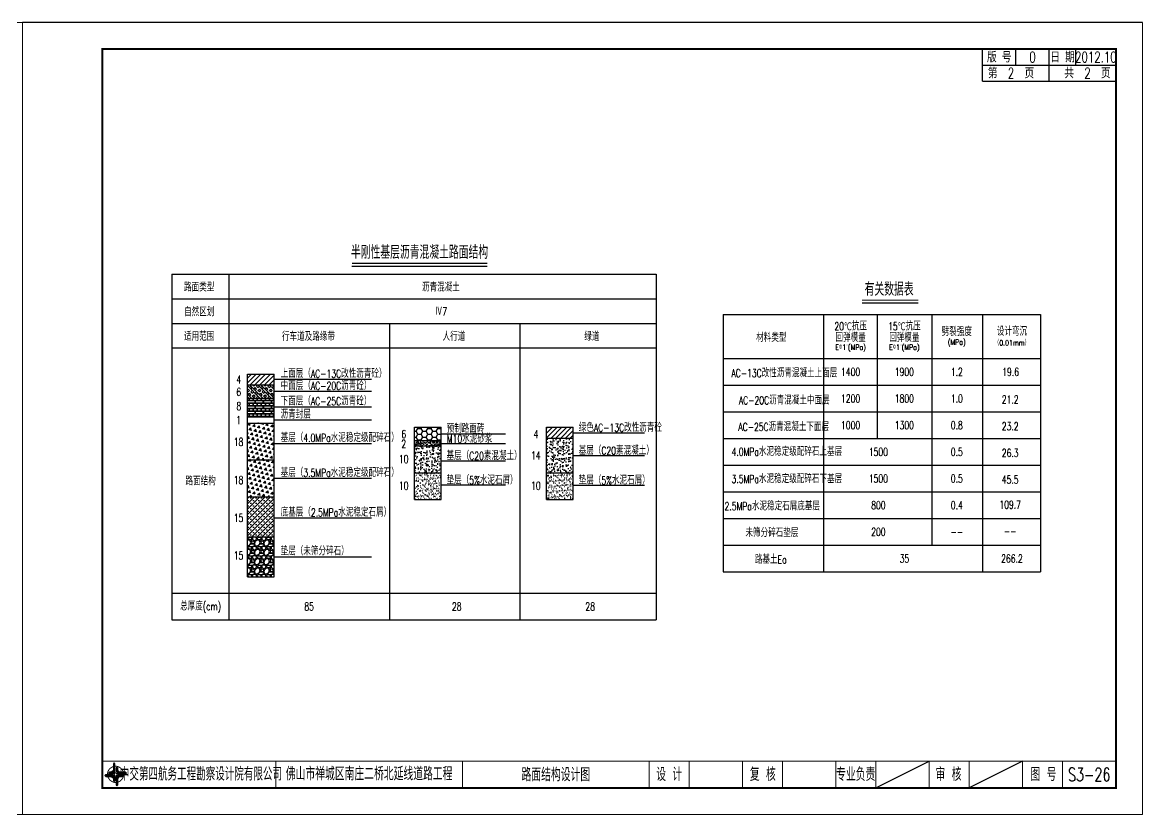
# Model space of a CAD drawing. Extents: x -728 to 112, y -1287 to -990.
# Drawn here: x -308.2 to 111.8, y -1286.8 to -989.8 of the extents above; entities that cross this region are included whole.
import ezdxf
from ezdxf.enums import TextEntityAlignment as Align

# ---------------------------------------------------------------- set-up
doc = ezdxf.new("R2010")
doc.units = 0
doc.header["$LTSCALE"] = 5
doc.layers.get('0').update_dxf_attribs({"linetype": 'CONTINUOUS'})
for name, color, linetype in [('YOLLOW', 7, 'CONTINUOUS'), ('图框', 7, 'CONTINUOUS'), ('尺寸标注', 2, 'CONTINUOUS'), ('文字', 7, 'CONTINUOUS'), ('文字表格', 7, 'CONTINUOUS'), ('结构', 2, 'CONTINUOUS'), ('路面结构', 2, 'CONTINUOUS')]:
    doc.layers.add(name, color=color, linetype=linetype)
doc.layers.add('标注', color=4, linetype='CONTINUOUS', lineweight=15)
doc.styles.get("Standard").update_dxf_attribs({"font": 'simplex1.shx', "width": 0.7, "bigfont": 'hztxt.shx'})

# ---------------------------------------------------------------- blocks, each defined once
blk = doc.blocks.new('series')
at = {"width": 0.75}
for tag, height, p in [('页码', 4, (-35, -19)), ('图名', 5, (-220, -282)), ('图号', 5, (-20, -282))]:
    blk.add_attdef(tag, text='', height=height, dxfattribs=at).set_placement(p, align=Align.MIDDLE_CENTER)
blk = doc.blocks.new('tb')
at = {"lineweight": -3}
h = blk.add_hatch(color=256, dxfattribs=at)
h.paths.add_polyline_path([(-1.23, -0.13), (-3.78, -0.14), (-4.14, -0.41), (-1.4, -0.44), (-0.56, -1.24), (-0.54, -2.62), (-0.27, -2.2), (-0.26, -1.06)])
h.paths.add_polyline_path([(0.13, -1.08), (0.14, -3.86), (0.41, -4.26), (0.44, -1.24), (1.25, -0.43), (2.66, -0.43), (2.26, -0.16), (1.07, -0.15)])
h.paths.add_polyline_path([(1.08, 0.3), (3.62, 0.3), (4.02, 0.56), (1.25, 0.57), (0.43, 1.39), (0.43, 2.8), (0.16, 2.41), (0.15, 1.24)])
h.paths.add_polyline_path([(-0.28, 1.21), (-0.28, 3.99), (-0.56, 4.39), (-0.57, 1.41), (-1.38, 0.6), (-2.74, 0.56), (-2.33, 0.3), (-1.2, 0.29)])
for p, q in [((-0.56, 4.39), (-0.57, 1.41)), ((-1.38, 0.6), (-2.74, 0.56)), ((-0.57, 1.41), (-1.38, 0.6)), ((0.43, 2.8), (0.43, 1.39)), ((0.43, 1.39), (1.25, 0.57)), ((1.25, 0.57), (4.02, 0.56)), ((-4.14, -0.41), (-1.4, -0.44)), ((-1.4, -0.44), (-0.56, -1.24)), ((-0.56, -1.24), (-0.54, -2.62)), ((0.41, -4.26), (0.44, -1.24)), ((0.44, -1.24), (1.25, -0.43)), ((1.25, -0.43), (2.66, -0.43))]:
    blk.add_line(p, q, dxfattribs=at)
at = {"lineweight": -3, "flags": 128}
for points in [[(-0.9, 3.99), (-0.9, 1.58), (-1.53, 0.91), (-2.34, 0.91), (-2.74, 0.56), (-2.33, 0.3), (-1.2, 0.29), (-0.28, 1.21), (-0.28, 3.99), (-0.56, 4.39)], [(-0.04, 0.77), (0.68, 0.04), (-0.04, -0.69), (-0.77, 0.05)], [(3.62, 0.92), (1.43, 0.92), (0.77, 1.54), (0.77, 2.38), (0.43, 2.8), (0.16, 2.41), (0.15, 1.24), (1.08, 0.3), (3.62, 0.3), (4.02, 0.56)], [(-3.73, -0.76), (-1.54, -0.76), (-0.89, -1.39), (-0.89, -2.21), (-0.54, -2.62), (-0.27, -2.2), (-0.26, -1.06), (-1.23, -0.13), (-3.78, -0.14), (-4.14, -0.41)], [(0.75, -3.85), (0.75, -1.43), (1.4, -0.78), (2.26, -0.78), (2.66, -0.43), (2.26, -0.16), (1.07, -0.15), (0.13, -1.08), (0.14, -3.86), (0.41, -4.26)]]:
    blk.add_lwpolyline(points, close=True, dxfattribs=at)
at = {"lineweight": -3, "const_width": 0.35, "flags": 128}
for points in [[(-0.9, 3.02, 0.324167), (-3.16, -0.14)], [(2.88, 0.92, 0.324403), (-0.24, 3.15)], [(0.75, -2.86, 0.325418), (3.02, 0.26)], [(-2.98, -0.76, 0.322976), (0.14, -2.98)]]:
    blk.add_lwpolyline(points, format="xyb", dxfattribs=at)
blk = doc.blocks.new('123')
blk.add_lwpolyline([(-308.2, -1286.83), (-308.2, -989.83), (-728.2, -989.83), (-728.2, -1286.83)], close=True)

msp = doc.modelspace()

# ---------------------------------------------------------------- hatches: boundary and pattern name
at = {"layer": '尺寸标注'}
h = msp.add_hatch(dxfattribs=at)
h.set_pattern_fill('AR-BRELM', color=256, scale=0.015, style=0)
h.set_pattern_definition([(0, (-1400.3617, -1790.8686), (0, 2.03226), [2.905125, -0.142875]), (0, (-1400.3617, -1790.0113), (0, 2.03226), [2.905125, -0.142875]), (0, (-1399.5997, -1789.8524), (0, 2.03226), [1.381125, -0.142875]), (0, (-1399.5997, -1788.9952), (0, 2.03226), [1.381125, -0.142875]), (90, (-1400.3617, -1790.8686), (-3.048, 2e-16), [0.85725, -1.175004]), (90, (-1400.5046, -1790.8686), (-3.048, 2e-16), [0.85725, -1.175004]), (90, (-1399.5997, -1789.8524), (-1.524, 9e-17), [0.85725, -1.175004]), (90, (-1399.7426, -1789.8524), (-1.524, 9e-17), [0.85725, -1.175004])])
h.paths.add_polyline_path([(-223.8165, -1130.68329), (-223.81693, -1137.68204), (-213.81727, -1137.68204), (-213.81688, -1130.68329)])
h = msp.add_hatch(dxfattribs=at)
h.set_pattern_fill('ANSI31', color=3, scale=0.4, style=0)
h.set_pattern_definition([(45, (390.1306, 42.2821), (-0.8980256, 0.8980256), [])])
h.paths.add_polyline_path([(-111.67158, -1141.63471), (-111.67158, -1145.69777), (-101.67158, -1145.69777), (-101.67158, -1141.63471)])
h = msp.add_hatch(dxfattribs=at)
h.set_pattern_fill('AR-CONC', color=256, scale=0.016, style=0)
h.set_pattern_definition([(50, (390.1306, 42.2821), (2.9149547, -0.2550254), [0.3048, -3.3528]), (355, (390.1306, 42.282), (-0.563885, 3.056906), [0.24384, -2.68224]), (100.451, (390.3735, 42.261), (2.35108, 2.801867), [0.25904, -2.84944]), (46.1842, (390.1306, 43.095), (4.337265, -0.672677), [0.4572, -5.0292]), (96.6356, (390.492, 43.039), (3.798468, 3.958809), [0.38856, -4.27416]), (351.184, (390.1306, 43.095), (3.798474, 3.958802), [0.36576, -4.02336]), (21, (390.537, 42.8917), (2.425838, -1.6362483), [0.3048, -3.3528]), (326, (390.537, 42.8917), (0.9888325, 2.9470075), [0.24384, -2.68224]), (71.4514, (390.7392, 42.7554), (3.414664, 1.310766), [0.25904, -2.84944]), (37.5, (390.1306, 42.2821), (0.04941765, 1.3528806), [0, -2.649728, 0, -2.72288, 0, -2.6924]), (7.5, (390.1306, 42.2821), (1.0691146, 1.6028892), [0, -1.552448, 0, -2.588768, 0, -1.02616]), (327.5, (389.2243, 42.2821), (2.1694495, -0.0916599), [0, -1.016, 0, -3.16992, 0, -4.20624]), (317.5, (388.818, 42.2821), (2.370067, 0.4068239), [0, -1.3208, 0, -2.105152, 0, -2.98704])])
h.paths.add_polyline_path([(-111.67158, -1145.69777), (-111.67158, -1158.63471), (-101.67158, -1158.63471), (-101.67158, -1145.69777)])
h = msp.add_hatch(dxfattribs=at)
h.set_pattern_fill('AR-CONC', color=256, scale=0.016, style=0)
h.set_pattern_definition([(50, (397.0232, 42.2821), (2.9149547, -0.2550254), [0.3048, -3.3528]), (355, (397.0232, 42.282), (-0.563885, 3.056906), [0.24384, -2.68224]), (100.451, (397.266, 42.261), (2.35108, 2.801867), [0.25904, -2.84944]), (46.1842, (397.0232, 43.095), (4.337265, -0.672677), [0.4572, -5.0292]), (96.6356, (397.3846, 43.039), (3.798468, 3.958809), [0.38856, -4.27416]), (351.184, (397.023, 43.095), (3.798474, 3.958802), [0.36576, -4.02336]), (21, (397.4296, 42.8917), (2.425838, -1.6362483), [0.3048, -3.3528]), (326, (397.4296, 42.8917), (0.9888325, 2.9470075), [0.24384, -2.68224]), (71.4514, (397.6317, 42.7554), (3.414664, 1.310766), [0.25904, -2.84944]), (37.5, (397.0232, 42.2821), (0.04941765, 1.3528806), [0, -2.649728, 0, -2.72288, 0, -2.6924]), (7.5, (397.0232, 42.2821), (1.0691146, 1.6028892), [0, -1.552448, 0, -2.588768, 0, -1.02616]), (327.5, (396.1169, 42.2821), (2.1694495, -0.0916599), [0, -1.016, 0, -3.16992, 0, -4.20624]), (317.5, (395.7105, 42.2821), (2.370067, 0.4068239), [0, -1.3208, 0, -2.105152, 0, -2.98704])])
h.paths.add_polyline_path([(-161.22179, -1148.63471), (-161.22179, -1158.63471), (-151.22179, -1158.63471), (-151.22179, -1148.63471)])
h = msp.add_hatch(dxfattribs=at)
h.set_pattern_fill('AR-SAND', color=256, scale=0.03, style=0)
h.set_pattern_definition([(37.5, (397.0232, 42.2821), (-0.0480009, 1.4682397), [0, -1.15824, 0, -1.2954, 0, -1.23825]), (7.5, (397.0232, 42.2821), (1.3485698, 2.1504753), [0, -0.62484, 0, -1.04394, 0, -0.40005]), (327.5, (396.0859, 42.2821), (2.3729771, 0.0043116), [0, -0.381, 0, -1.3716, 0, -1.7907]), (317.5, (396.086, 42.2821), (2.2906694, 0.668788), [0, -0.1905, 0, -0.89916, 0, -1.0287])])
h.paths.add_polyline_path([(-161.22179, -1158.63471), (-161.22179, -1168.63471), (-151.22179, -1168.63471), (-151.22179, -1158.63471)])
h = msp.add_hatch(dxfattribs=at)
h.set_pattern_fill('AR-SAND', color=256, scale=0.03, style=0)
h.set_pattern_definition([(37.5, (390.1306, 42.2821), (-0.0480009, 1.4682397), [0, -1.15824, 0, -1.2954, 0, -1.23825]), (7.5, (390.1306, 42.2821), (1.3485698, 2.1504753), [0, -0.62484, 0, -1.04394, 0, -0.40005]), (327.5, (389.1934, 42.2821), (2.3729771, 0.0043116), [0, -0.381, 0, -1.3716, 0, -1.7907]), (317.5, (389.1934, 42.2821), (2.2906694, 0.668788), [0, -0.1905, 0, -0.89916, 0, -1.0287])])
h.paths.add_polyline_path([(-111.67158, -1158.63471), (-111.67158, -1168.63471), (-101.67158, -1168.63471), (-101.67158, -1158.63471)])
at = {"layer": '路面结构', "linetype": 'Continuous'}
h = msp.add_hatch(dxfattribs=at)
h.set_pattern_fill('ANSI31', color=256, scale=10, style=0)
h.set_pattern_definition([(45, (-2643.1863, -1583.8702), (-0.8838835, 0.8838835), [])])
h.paths.add_polyline_path([(-213.81663, -1125.68204), (-213.81638, -1121.68204), (-223.81638, -1121.68204), (-223.81663, -1125.68204)])
h = msp.add_hatch(dxfattribs=at)
h.set_pattern_fill('BOX', color=256, scale=3, angle=45, style=0)
h.set_pattern_definition([(135, (-4852.3108, 2.3262), (-2.1213203, -2.1213203), []), (135, (-4851.7804, 2.8566), (-2.1213203, -2.1213203), []), (45, (-4852.3108, 2.3262), (-2.1213203, 2.1213203), [-0.75, 0.75]), (45, (-4852.841, 2.8566), (-2.1213203, 2.1213203), [-0.75, 0.75]), (45, (-4853.3714, 3.387), (-2.1213203, 2.1213203), [0.75, -0.75]), (45, (-4853.9017, 3.9172), (-2.1213203, 2.1213203), [0.75, -0.75]), (135, (-4851.25, 3.387), (-2.1213203, -2.1213203), [0.75, -0.75]), (135, (-4850.7198, 3.9172), (-2.1213203, -2.1213203), [0.75, -0.75])])
h.paths.add_polyline_path([(-223.81663, -1125.68204), (-223.81693, -1130.68204), (-213.81693, -1130.68204), (-213.81663, -1125.68204)])
h = msp.add_hatch(dxfattribs=at)
h.set_pattern_fill('TRIANG', color=256, scale=5, angle=45, style=0)
h.set_pattern_definition([(105, (-4852.315, 0.3235), (-1.8111109, 0.4852857), [0.9375, -0.9375]), (165, (-4852.315, 0.3235), (-1.3258252, -1.3258252), [0.9375, -0.9375]), (45, (-4853.2205, 0.5661), (-0.4852857, 1.8111109), [0.9375, -0.9375])])
h.paths.add_polyline_path([(-213.81741, -1140.07074), (-223.81708, -1140.07074), (-223.81878, -1167.68477), (-213.81895, -1167.68477)])
h = msp.add_hatch(dxfattribs=at)
h.set_pattern_fill('HONEY', color=256, scale=10, style=0)
h.set_pattern_definition([(0, (-2642.4451, -1581.536), (1.875, 1.08253175), [1.25, -2.5]), (120, (-2642.4451, -1581.536), (-1.875, 1.08253176), [1.25, -2.5]), (60, (-2642.4451, -1581.536), (4e-09, 2.1650635), [-2.5, 1.25])])
h.paths.add_polyline_path([(-161.22179, -1141.63471), (-161.22179, -1146.63471), (-151.22179, -1146.63471), (-151.22179, -1141.63471)])
h = msp.add_hatch(dxfattribs=at)
h.set_pattern_fill('AR-SAND', color=256, scale=0.5, style=0)
h.set_pattern_definition([(37.5, (-2648.0949, -1581.536), (-0.03149668, 0.96341188), [0, -0.76, 0, -0.85, 0, -0.8125]), (7.5, (-2648.0949, -1581.536), (0.88488835, 1.41107303), [0, -0.41, 0, -0.685, 0, -0.2625]), (327.5, (-2648.7099, -1581.536), (1.55707093, 0.00282953), [0, -0.25, 0, -0.9, 0, -1.175]), (317.5, (-2648.7099, -1581.536), (1.5030633, 0.4388378), [0, -0.125, 0, -0.59, 0, -0.675])])
h.paths.add_polyline_path([(-151.22179, -1148.63471), (-151.22179, -1146.63471), (-161.22179, -1146.63471), (-161.22179, -1148.63471)])
h = msp.add_hatch(dxfattribs=at)
h.set_pattern_fill('SACNCR', color=256, scale=15, style=0)
h.set_pattern_definition([(45, (-2620.9561, -1582.7298), (-0.9943689, 0.9943689), []), (45, (-2619.9617, -1582.7298), (-0.9943689, 0.9943689), [0, -1.40625])])
h.paths.add_polyline_path([(-213.81895, -1167.68204), (-223.81878, -1167.68204), (-223.8197, -1182.68204), (-213.81978, -1182.68204)])
h = msp.add_hatch(dxfattribs=at)
h.set_pattern_fill('GRAVEL', color=8, scale=3.5, style=0)
h.set_pattern_definition([(228.0128, (-2612.6429, -1575.37024), (-27.999993813, -31.500004696), [0.470876, -46.616808]), (184.9697, (-2612.95791, -1575.72024), (42.00000368, 3.4999695745), [0.808038, -79.9957375]), (132.5104, (-2613.7629, -1575.79024), (34.999967514, -38.500030359), [0.569758, -56.406112]), (267.2737, (-2615.12791, -1576.66524), (3.499986062, 70.000001032), [0.735833, -72.847453]), (292.8337, (-2615.16291, -1577.40024), (-17.500034669, 41.999987441), [0.7215425, -71.4328055]), (357.2737, (-2614.88291, -1578.06524), (-70.000001032, 3.499986062), [0.735833, -72.847453]), (37.6942, (-2614.14791, -1578.10024), (-45.5000257097, -34.999966418), [0.9731015, -96.3369715]), (72.2553, (-2613.37791, -1577.50524), (24.5000376695, 76.999986809), [0.918708, -90.9521235]), (121.4296, (-2613.09791, -1576.63024), (-28.00002882, 45.499982628), [0.738325, -73.0942555]), (175.2364, (-2613.4829, -1576.00024), (38.500003312, -3.499970364), [0.842912, -41.3026705]), (222.3974, (-2614.32291, -1575.93024), (-42.000025729, -38.499972287), [1.090068, -107.9168125]), (138.8141, (-2611.6629, -1576.70024), (-24.500010314, 20.999990597), [0.3720535, -36.833454]), (171.4692, (-2611.94291, -1576.45524), (45.499993997, -7.000027685), [0.7078295, -70.0752885]), (225, (-2612.643, -1576.3502), (-4e-16, -3.500001), [0.4949735, -4.454772]), (203.1986, (-2612.8879, -1575.93024), (17.49999906, 7.00000464), [0.266553, -26.3886525]), (291.8014, (-2613.1329, -1576.03524), (-3.49999969, 10.50000096), [0.3769605, -18.471117]), (30.9638, (-2612.9929, -1576.38524), (10.49999308, 7.00000869), [0.6122515, -19.7960805]), (161.5651, (-2612.4679, -1576.0702), (7.0000015, -3.4999944), [0.4427185, -10.6252545]), (16.3895, (-2615.16291, -1576.03524), (35.000007694, 10.499974484), [0.6202, -61.3999575]), (70.3462, (-2614.5679, -1575.86024), (-13.999983366, -38.500007475), [0.5203135, -51.510928]), (293.1986, (-2612.4679, -1575.37024), (-7.00000464, 17.49999906), [0.5331025, -26.122103]), (343.6105, (-2612.25791, -1575.86024), (-35.000007694, 10.499974484), [0.6202, -61.3999575]), (339.444, (-2615.1629, -1578.20524), (-17.500006456, 6.99998599), [0.59808, -29.305934]), (294.7751, (-2614.6029, -1578.41524), (-17.499972662, 38.500011976), [0.501123, -49.6112505]), (66.8014, (-2612.4329, -1578.87024), (7.00000464, 17.49999906), [0.5331025, -26.122103]), (17.354, (-2612.2229, -1578.38024), (-45.500007067, -13.999980758), [0.5867085, -58.083984]), (69.444, (-2614.1479, -1578.87024), (-6.99998599, -17.500006456), [0.29904, -29.604974]), (101.3099, (-2612.6429, -1578.87024), (-3.49999171, 14.00000263), [0.178465, -17.6681015]), (165.9638, (-2612.6779, -1578.6952), (10.5000019, -3.4999932), [0.7215425, -13.709325]), (186.009, (-2613.37791, -1578.52024), (34.999999128, 3.499997611), [0.668675, -66.1987305]), (303.6901, (-2612.9929, -1576.7002), (-3.50000467, 6.99999845), [0.504777, -12.1146515]), (353.1572, (-2612.71291, -1577.12024), (59.499997779, -7.000027993), [0.881279, -87.2464705]), (60.9454, (-2611.8379, -1577.22524), (-14.000000095, -24.500001346), [0.360346, -35.674359]), (90, (-2611.663, -1576.9102), (-3.5, 3.5), [0.21, -3.29]), (120.2564, (-2613.4479, -1578.41524), (13.999982104, -24.500008595), [0.486234, -48.13732]), (48.0128, (-2613.6929, -1577.99524), (27.999993813, 31.500004696), [0.941752, -46.145932]), (0, (-2613.063, -1577.2952), (3.5, 3.5), [0.91, -2.59]), (325.3048, (-2612.1529, -1577.29524), (-34.999979906, 24.500030134), [0.553399, -54.786459]), (254.0546, (-2611.6979, -1577.61024), (-3.49999961, -14.00000044), [0.509607, -24.970778]), (207.646, (-2611.83791, -1578.10024), (-66.499985325, -35.000026996), [0.8297275, -82.143159]), (175.4261, (-2612.57291, -1578.48524), (-45.500001954, 3.499981804), [0.8777965, -86.901759])])
h.paths.add_polyline_path([(-213.82062, -1182.68204), (-223.82062, -1182.68204), (-223.82062, -1197.68204), (-213.82062, -1197.68204)])

# ---------------------------------------------------------------- linework, layer by layer
at = {"color": 0}
msp.add_line((111.79965, -989.82642), (-308.20035, -989.82642), dxfattribs=at)
msp.add_line((111.79965, -989.82642), (-308.20035, -989.82642), dxfattribs=at)
at = {"layer": 'YOLLOW'}
for p, q in [((-184.64289, -1081.15318), (-133.91209, -1081.15318)), ((6.64702, -1095.00376), (27.6737, -1095.00376))]:
    msp.add_line(p, q, dxfattribs=at)
at = {"layer": 'YOLLOW', "color": 3}
for p, q in [((-252.20701, -1093.41462), (-70.54222, -1093.41462)), ((-252.20701, -1102.65462), (-70.54222, -1102.65462)), ((-252.20701, -1111.89462), (-70.54222, -1111.89462)), ((-252.20701, -1111.89462), (-105.88064, -1111.89462))]:
    msp.add_line(p, q, dxfattribs=at)
at = {"layer": 'YOLLOW', "const_width": 0.4}
for points in [[(-184.64289, -1080.15318), (-133.91209, -1080.15318)], [(6.64702, -1094.00376), (27.6737, -1094.00376)]]:
    msp.add_lwpolyline(points, dxfattribs=at)
at = {"layer": '图框'}
for p, q in [((51.79965, -1011.82642), (51.79965, -999.82642)), ((64.29965, -1005.82642), (64.29965, -999.82642)), ((76.79965, -1005.82642), (76.79965, -999.82642)), ((86.79965, -1005.82642), (86.79965, -999.82642)), ((51.79965, -1005.82642), (101.79965, -1005.82642)), ((76.79965, -1011.82642), (76.79965, -1005.82642)), ((51.79965, -1011.82642), (101.79965, -1011.82642)), ((11.79965, -1276.82642), (31.79965, -1266.82642)), ((66.79965, -1266.82642), (46.79965, -1276.82642))]:
    msp.add_line(p, q, dxfattribs=at)
for points, const_width in [([(101.79965, -999.82642), (-278.20035, -999.82642), (-278.20035, -1276.82642), (101.79965, -1276.82642), (101.79965, -999.82642)], 0.7), ([(-278.20035, -1266.82642), (101.79965, -1266.82642)], 0.4), ([(-213.20035, -1266.82642), (-213.20035, -1276.82642)], 0.4), ([(-143.20035, -1276.82642), (-143.20035, -1266.82642)], 0.4), ([(-73.20035, -1276.82642), (-73.20035, -1266.82642)], 0.4), ([(-58.20035, -1276.82642), (-58.20035, -1266.82642)], 0.4), ([(-38.20035, -1276.82642), (-38.20035, -1266.82642)], 0.4), ([(-23.20035, -1276.82642), (-23.20035, -1266.82642)], 0.4), ([(-3.20035, -1276.82642), (-3.20035, -1266.82642)], 0.4), ([(-3.20035, -1276.82642), (-3.20035, -1266.82642)], 0.4), ([(11.79965, -1276.82642), (11.79965, -1266.82642)], 0.4), ([(31.79965, -1276.82642), (31.79965, -1266.82642)], 0.4), ([(46.79965, -1276.82642), (46.79965, -1266.82642)], 0.4), ([(66.79965, -1276.82642), (66.79965, -1266.82642)], 0.4), ([(81.79965, -1276.82642), (81.79965, -1266.82642)], 0.4)]:
    msp.add_lwpolyline(points, dxfattribs=dict(at, const_width=const_width))
at = {"layer": '文字表格', "color": 3, "linetype": 'Continuous'}
for p, q in [((-7.8224, -1099.38994), (-7.8224, -1195.84206)), ((12.2795, -1099.38994), (12.2795, -1145.84206)), ((32.7749, -1099.38994), (32.7749, -1185.84206)), ((51.81253, -1099.38994), (51.81253, -1195.84206)), ((-45.49623, -1115.84206), (73.53096, -1115.84206)), ((-45.49623, -1125.84206), (73.53096, -1125.84206)), ((-45.49623, -1135.84206), (73.53096, -1135.84206)), ((-45.49623, -1145.84206), (73.53096, -1145.84206)), ((-45.49623, -1155.84206), (73.53096, -1155.84206)), ((-45.49623, -1165.84206), (73.53096, -1165.84206)), ((-45.49623, -1175.84206), (73.53096, -1175.84206)), ((-45.49623, -1185.84206), (73.53096, -1185.84206))]:
    msp.add_line(p, q, dxfattribs=at)
at = {"layer": '文字表格', "linetype": 'Continuous'}
for p, q in [((-213.81638, -1123.54381), (-177.36673, -1123.54381)), ((-213.81678, -1128.11047), (-177.36673, -1128.11047)), ((-213.82062, -1133.90101), (-177.36673, -1133.90101)), ((-213.82062, -1138.85292), (-177.36673, -1138.85292)), ((-151.22179, -1144.0354), (-127.0122, -1144.0354)), ((-101.67158, -1143.71046), (-74.94517, -1143.71046)), ((-213.82062, -1147.65422), (-177.36673, -1147.65422)), ((-151.22179, -1147.70718), (-127.0122, -1147.70718)), ((-151.22179, -1154.14427), (-127.0122, -1154.14427)), ((-101.67158, -1152.23639), (-74.94517, -1152.23639)), ((-213.82062, -1160.74445), (-177.36673, -1160.74445)), ((-151.22179, -1163.25114), (-127.0122, -1163.25114)), ((-101.67158, -1163.37144), (-74.94517, -1163.37144)), ((-213.82062, -1175.60286), (-177.36673, -1175.60286)), ((-213.82062, -1190.13732), (-177.36673, -1190.13732))]:
    msp.add_line(p, q, dxfattribs=at)
at = {"layer": '结构', "color": 1}
for p, q in [((-252.20701, -1084.17462), (-70.54222, -1084.17462)), ((-252.20701, -1084.17462), (-252.20701, -1213.77406)), ((-70.54222, -1084.17462), (-70.54222, -1213.77406)), ((-45.49623, -1099.38994), (73.53096, -1099.38994)), ((-45.49623, -1099.38994), (-45.49623, -1195.84206)), ((73.53096, -1099.38994), (73.53096, -1195.84206)), ((-45.49623, -1195.84206), (73.53096, -1195.84206)), ((-252.20701, -1213.77406), (-70.54222, -1213.77406))]:
    msp.add_line(p, q, dxfattribs=at)
at = {"layer": '结构', "color": 3}
for p, q in [((-230.84981, -1084.17462), (-230.84981, -1213.77406)), ((-170.59957, -1102.65462), (-170.59957, -1213.77406)), ((-121.63482, -1102.65462), (-121.63482, -1213.77406)), ((-252.20701, -1203.77406), (-70.54222, -1203.77406))]:
    msp.add_line(p, q, dxfattribs=at)
at = {"layer": '路面结构', "color": 1, "linetype": 'Continuous'}
for p, q in [((-223.81708, -1140.06802), (-223.81595, -1121.68204)), ((-223.81638, -1121.68204), (-213.81638, -1121.68204)), ((-213.82062, -1197.68204), (-213.81638, -1121.68204)), ((-223.81638, -1125.68204), (-213.81638, -1125.68204)), ((-223.8165, -1130.68329), (-213.81688, -1130.68329)), ((-223.82062, -1137.68204), (-213.82062, -1137.68204)), ((-223.81638, -1137.68204), (-213.81638, -1137.68204)), ((-223.82062, -1140.06802), (-223.81878, -1140.06802)), ((-223.81878, -1167.68204), (-223.81708, -1140.06802)), ((-223.817, -1140.06802), (-213.82062, -1140.06802)), ((-161.22179, -1168.63471), (-161.22179, -1141.63471)), ((-161.22179, -1141.63471), (-151.22179, -1141.63471)), ((-151.22179, -1168.63471), (-151.22179, -1141.63471)), ((-111.67158, -1168.63471), (-111.67158, -1141.63471)), ((-111.67158, -1141.63471), (-101.67158, -1141.63471)), ((-101.67158, -1168.63471), (-101.67158, -1141.63471)), ((-111.67158, -1145.69777), (-101.67158, -1145.69777)), ((-161.22179, -1146.63471), (-151.22179, -1146.63471)), ((-161.22179, -1148.63471), (-151.22179, -1148.63471)), ((-223.81793, -1153.87503), (-213.81818, -1153.87559)), ((-161.22179, -1158.63471), (-151.22179, -1158.63471)), ((-111.67158, -1158.63471), (-101.67158, -1158.63471)), ((-223.82062, -1197.68204), (-223.81878, -1167.68204)), ((-223.82062, -1167.68204), (-213.82062, -1167.68204)), ((-161.22179, -1168.63471), (-151.22179, -1168.63471)), ((-111.67158, -1168.63471), (-101.67158, -1168.63471)), ((-223.82062, -1182.68204), (-213.82062, -1182.68204)), ((-223.82062, -1197.68204), (-213.82062, -1197.68204))]:
    msp.add_line(p, q, dxfattribs=at)

# ---------------------------------------------------------------- block references
at = {"layer": '图框'}
ref = msp.add_blockref('series', (111.79965, -989.82642), dxfattribs=at)
ref.add_attrib('页码', '第  2  页     共  2  页', dxfattribs={"layer": '0', "height": 4, "width": 0.7}).set_placement((76.79965, -1008.82642), align=Align.MIDDLE_CENTER)
ref.add_attrib('图名', '路面结构设计图', dxfattribs={"layer": '0', "height": 5, "width": 0.7}).set_placement((-108.20035, -1271.82642), align=Align.MIDDLE_CENTER)
ref.add_attrib('图号', 'S3-26', dxfattribs={"layer": '0', "height": 5, "width": 0.7}).set_placement((91.79965, -1271.82642), align=Align.MIDDLE_CENTER)
at = {"layer": '图框', "lineweight": -3}
msp.add_blockref('tb', (-273.20462, -1271.82108), dxfattribs=at)
at = {"layer": '标注'}
for p in [(0, 0), (420, 0)]:
    msp.add_blockref('123', p, dxfattribs=at)

# ---------------------------------------------------------------- texts
at = {"layer": '图框'}
for s, height, width, p in [('版 号', 4, 0.7, (58.04965, -1002.82642)), ('0', 4, 0.7, (70.54965, -1002.82642)), ('日 期', 4, 0.7, (81.79965, -1002.82642)), ('2012.10', 4, 0.7, (94.29965, -1002.82642)), ('中交第四航务工程勘察设计院有限公司', 5, 0.65, (-241.26951, -1271.57798)), ('佛山市禅城区南庄二桥北延线道路工程', 5, 0.7, (-178.20035, -1271.51172)), ('设 计', 5, 0.7, (-65.69959, -1271.73183)), ('复 核', 5, 0.7, (-30.60477, -1271.73183)), ('专业负责', 5, 0.7, (4.24598, -1271.73183)), ('审 核', 5, 0.7, (39.01978, -1271.73183)), ('图 号', 5, 0.7, (74.63895, -1271.73183))]:
    msp.add_text(s, height=height, dxfattribs=dict(at, width=width)).set_placement(p, align=Align.MIDDLE_CENTER)
at = {"layer": '文字', "width": 0.7}
for s, p in [('半刚性基层沥青混凝土路面结构', (-159.29782, -1075.97463)), ('有关数据表', (16.7687, -1089.8252))]:
    msp.add_text(s, height=5, dxfattribs=at).set_placement(p, align=Align.MIDDLE_CENTER)
at = {"layer": '文字表格', "linetype": 'Continuous', "width": 0.7}
for s, height, p in [('路面类型', 3, (-241.90674, -1088.79462)), ('沥青混凝土', 3, (-151.28674, -1088.79462)), ('自然区划', 3, (-241.90674, -1098.03462)), ('Ⅳ7', 3, (-151.28674, -1098.03462)), ('20℃抗压', 3, (2.32858, -1103.36769)), ('15℃抗压', 3, (22.46933, -1103.36769)), ('劈裂强度', 3, (42.13, -1105.4603)), ('设计弯沉', 3, (62.81253, -1105.33764)), ('适用范围', 3, (-241.90674, -1107.27462)), ('行车道及路缘带', 3, (-200.95178, -1107.27462)), ('人行道', 3, (-146.39851, -1107.27462)), ('绿道', 3, (-94.70472, -1107.27462)), ('材料类型', 3, (-27.40873, -1107.67214)), ('回弹模量', 3, (2.32858, -1107.65212)), ('回弹模量', 3, (22.46933, -1107.65212)), ('(MPa)', 2, (42.13, -1109.82772)), ('（0.01mm）', 2, (62.81253, -1109.69277)), ('E%%1691%%168(MPa)', 2, (2.32858, -1111.76474)), ('E%%1691%%168(MPa)', 2, (22.46933, -1111.76474)), ('1400', 3, (2.32858, -1120.84206)), ('1900', 3, (22.46933, -1120.84206)), ('1.2', 3, (42.13, -1120.84206)), ('19.6', 3, (62.30567, -1120.84206)), ('4', 3, (-227.08791, -1123.64474)), ('6', 3, (-227.08791, -1128.35891)), ('1200', 3, (2.32858, -1130.84206)), ('1800', 3, (22.46933, -1130.84206)), ('1.0', 3, (42.13, -1130.84206)), ('21.2', 3, (62.15685, -1131.24684)), ('8', 3, (-227.04514, -1133.70048)), ('1', 3, (-227.17768, -1138.93571)), ('1000', 3, (2.32858, -1140.84206)), ('1300', 3, (22.46933, -1140.84206)), ('0.8', 3, (42.13, -1140.84206)), ('23.2', 3, (62.15685, -1141.24684)), ('18', 3, (-227.17768, -1147.12994)), ('2', 3, (-165.23806, -1147.84949)), ('6', 3, (-165.19997, -1144.16242)), ('4', 3, (-115.64975, -1144.16242)), ('14', 3, (-115.68785, -1152.24769)), ('1500', 3, (12.73295, -1150.84206)), ('0.5', 3, (42.13, -1150.84206)), ('26.3', 3, (62.15685, -1151.24684)), ('10', 3, (-165.23806, -1153.53045)), ('路面结构', 3, (-241.38267, -1161.4692)), ('18', 3, (-227.17768, -1161.3957)), ('10', 3, (-165.23806, -1163.53556)), ('10', 3, (-115.68785, -1163.53556)), ('1500', 3, (12.73295, -1160.84206)), ('0.5', 3, (42.13, -1160.84206)), ('45.5', 3, (62.15685, -1161.24684)), ('2.5MPa水泥稳定石屑底基层', 3, (-27.05894, -1170.84206)), ('800', 3, (12.73295, -1170.84206)), ('0.4', 3, (42.13, -1170.84206)), ('109.7', 3, (62.15685, -1170.63987)), ('15', 3, (-227.17768, -1175.59343)), ('未筛分碎石垫层', 3, (-27.17912, -1180.84206)), ('200', 3, (12.73295, -1180.84206)), ('--', 3, (42.13, -1180.84206)), ('--', 3, (62.15685, -1180.63987)), ('15', 3, (-227.17768, -1189.68494)), ('路基土Eo', 3, (-27.59849, -1190.84206)), ('35', 3, (22.508, -1190.84206)), ('266.2', 3, (62.81253, -1190.84206)), ('总厚度(cm)', 3, (-241.38267, -1208.81329)), ('85', 3, (-200.70289, -1208.81329)), ('28', 3, (-145.35736, -1208.81329)), ('28', 3, (-95.32356, -1208.81329))]:
    msp.add_text(s, height=height, dxfattribs=at).set_placement(p, align=Align.MIDDLE)
for s, p in [('上面层（AC-13C改性沥青砼）', (-211.37047, -1123.03127)), ('AC-13C改性沥青混凝土上面层', (-42.35526, -1122.81724)), ('中面层（AC-20C沥青砼）', (-211.37047, -1127.58207)), ('AC-20C沥青混凝土中面层', (-39.57374, -1133.02644)), ('下面层（AC-25C沥青砼）', (-211.37047, -1133.34413)), ('沥青封层', (-211.37047, -1138.29603)), ('预制路面砖', (-149.15069, -1143.64662)), ('绿色AC-13C改性沥青砼', (-99.60048, -1143.27077)), ('AC-25C沥青混凝土下面层', (-39.76074, -1143.00727)), ('基层（4.0MPa水泥稳定级配碎石）', (-211.37047, -1147.09733)), ('M10水泥砂浆', (-149.06441, -1147.41455)), ('基层（C20素混凝土） ', (-149.17108, -1153.85164)), ('基层（C20素混凝土） ', (-99.62086, -1151.89284)), ('4.0MPa水泥稳定级配碎石上基层', (-42.30516, -1152.28888)), ('基层（3.5MPa水泥稳定级配碎石）', (-211.37047, -1160.18756)), ('3.5MPa水泥稳定级配碎石下基层', (-42.30516, -1162.51888)), ('垫层（5%%%水泥石屑） ', (-149.17108, -1162.95852)), ('垫层（5%%%水泥石屑） ', (-99.62086, -1163.0279)), ('底基层（2.5MPa水泥稳定石屑） ', (-211.37047, -1175.04597)), ('垫层（未筛分碎石）', (-211.37047, -1189.58044))]:
    msp.add_text(s, height=3, dxfattribs=at).set_placement(p)

doc.saveas('drawing.dxf')
